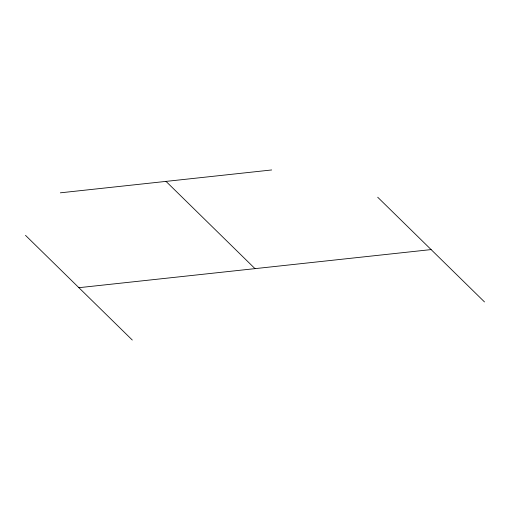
<?xml version="1.0" encoding="UTF-8"?>
<svg xmlns="http://www.w3.org/2000/svg" width="510" height="510" viewBox="0 0 510 510"><rect width="100%" height="100%" fill="white"/><g stroke="black" fill="none" stroke-linecap="round" stroke-linejoin="round"><path stroke-width="0.76" d="M60.346 192.825L271.677 169.964M78.891 287.691L431.109 249.588M377.712 197.242L484.5 301.933M166.011 181.394L255 268.636M25.5 235.346L132.288 340.036"/></g></svg>
